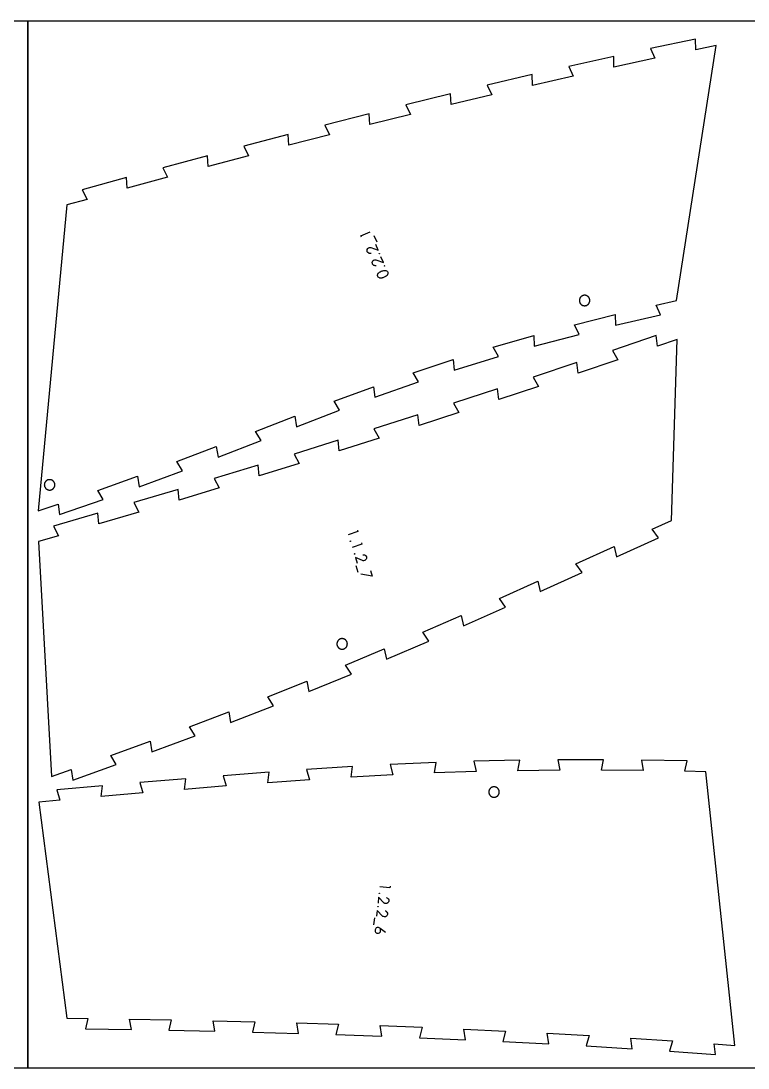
# Model space of a CAD drawing. Header units: millimetres. Extents: x 0 to 7990, y -3000 to -2000.
# Drawn here: x 5593 to 6288, y -3000 to -2000 of the extents above; entities that cross this region are included whole.
import ezdxf

# ---------------------------------------------------------------- set-up
doc = ezdxf.new("R2010")
doc.units = ezdxf.units.MM
doc.header["$MEASUREMENT"] = 0
for name, color, linetype, true_color in [('Default', 18, 'Continuous', 0x000000), ('nest$l_engrave_text', 5, 'Continuous', 0x0000ff), ('nest$l_inner_cut', 3, 'Continuous', 0x00ff00), ('nest$l_outer_cut', 1, 'Continuous', 0xff0000)]:
    doc.layers.add(name, color=color, linetype=linetype, true_color=true_color)

msp = doc.modelspace()

# ---------------------------------------------------------------- linework, layer by layer
at = {"layer": 'Default'}
for points in [[(4900, -3000), (4900, -2000), (5600, -2000), (5600, -3000)], [(5600, -3000), (5600, -2000), (6300, -2000), (6300, -3000)]]:
    msp.add_lwpolyline(points, close=True, dxfattribs=at)
at = {"layer": 'nest$l_engrave_text'}
for points in [[(5918.5, -2206.4), (5917.9, -2205.1), (5926.9, -2201.3)], [(5933.4, -2211.3), (5930.7, -2205.1)], [(5927.7, -2222), (5927.2, -2222.1), (5926.5, -2222.1), (5925.9, -2222), (5925.4, -2221.8), (5924.6, -2221.2), (5924.1, -2220.4), (5923.9, -2219.9), (5923.8, -2219.4), (5923.8, -2218.8), (5924, -2218.2), (5924.6, -2217.3), (5925, -2216.9), (5925.4, -2216.6), (5925.8, -2216.5), (5926.4, -2216.4), (5926.7, -2216.4), (5926.8, -2216.3), (5927.3, -2216.4), (5934.4, -2218.9), (5932.1, -2213.5)], [(5932.7, -2233.8), (5932.2, -2233.8), (5931.5, -2233.9), (5930.9, -2233.7), (5930.4, -2233.6), (5929.6, -2233), (5929, -2232.2), (5928.9, -2231.7), (5928.8, -2231.1), (5928.8, -2230.5), (5928.9, -2230), (5929.5, -2229), (5930, -2228.6), (5930.4, -2228.4), (5931.3, -2228.1), (5931.7, -2228.1), (5931.8, -2228.1), (5932.3, -2228.2), (5939.4, -2230.6), (5937.1, -2225.3)], [(5914.6, -2486.3), (5915, -2487.7), (5905.7, -2490.7)], [(5918.5, -2498.5), (5919, -2499.8), (5909.7, -2502.9)], [(5919.7, -2509.8), (5920.2, -2509.8), (5920.9, -2509.8), (5921.4, -2510), (5921.9, -2510.2), (5922.6, -2510.8), (5923.2, -2511.7), (5923.3, -2512.2), (5923.3, -2512.8), (5923.2, -2513.4), (5923.1, -2513.9), (5922.4, -2514.8), (5921.9, -2515.2), (5921.5, -2515.4), (5920.5, -2515.5), (5920.2, -2515.5), (5920.1, -2515.5), (5919.6, -2515.4), (5912.7, -2512.3), (5914.5, -2517.9)], [(5913.1, -2519.9), (5915.2, -2526.4)], [(5927.1, -2524.8), (5928.8, -2530.1), (5917.9, -2528.2)], [(5945.9, -2826.4), (5945.7, -2827.8), (5936, -2826.8)], [(5942.3, -2837.2), (5942.8, -2837.3), (5943.4, -2837.7), (5943.8, -2838), (5944.2, -2838.5), (5944.6, -2839.3), (5944.7, -2840.3), (5944.6, -2840.8), (5944.4, -2841.4), (5944.1, -2841.9), (5943.7, -2842.3), (5942.7, -2842.8), (5942.2, -2843), (5941.7, -2843), (5940.7, -2842.7), (5940.5, -2842.6), (5940.3, -2842.5), (5940, -2842.3), (5934.9, -2836.7), (5934.3, -2842.4)], [(5941, -2849.9), (5941.4, -2850), (5942.1, -2850.3), (5942.5, -2850.7), (5942.8, -2851.2), (5943.3, -2852), (5943.4, -2853), (5943.3, -2853.5), (5943.1, -2854.1), (5942.8, -2854.6), (5942.4, -2855), (5941.4, -2855.5), (5940.8, -2855.7), (5940.4, -2855.7), (5939.4, -2855.4), (5939.1, -2855.3), (5939, -2855.2), (5938.6, -2855), (5933.6, -2849.4), (5933, -2855.1)], [(5930.8, -2856.4), (5930.1, -2863.2)], [(5941.4, -2870.7), (5936.3, -2866.7), (5935.9, -2866.3), (5935.3, -2866), (5934.9, -2865.9), (5934.1, -2865.8), (5933.4, -2865.9), (5932.7, -2866.2), (5932.2, -2866.7), (5931.8, -2867.3), (5931.5, -2868.1), (5931.5, -2868.8), (5931.6, -2869.6), (5932, -2870.3), (5932.6, -2870.9), (5933.3, -2871.2), (5934, -2871.3), (5934.8, -2871.3), (5935.6, -2871), (5936.2, -2870.5), (5936.6, -2869.8), (5936.8, -2869.1), (5936.8, -2868.2), (5936.8, -2867.8), (5936.6, -2867.3), (5936.3, -2866.8), (5935.9, -2866.4)]]:
    msp.add_lwpolyline(points, dxfattribs=at)
for points in [[(5935.3, -2222.3), (5935.3, -2222.1), (5935.4, -2222), (5935.6, -2222), (5935.7, -2222.1), (5935.8, -2222.3), (5935.6, -2222.4), (5935.4, -2222.4)], [(5943.7, -2241.5), (5943.5, -2242.2), (5943, -2243), (5942.2, -2243.7), (5942.1, -2243.7), (5941.9, -2243.8), (5941.7, -2244), (5941.3, -2244.2), (5940.2, -2244.8), (5939, -2245.2), (5938.5, -2245.3), (5938.2, -2245.4), (5937.9, -2245.5), (5937.8, -2245.5), (5936.6, -2245.6), (5936.1, -2245.5), (5935.7, -2245.4), (5935, -2245), (5934.5, -2244.6), (5934.1, -2244), (5933.9, -2243.2), (5933.8, -2242.4), (5934.1, -2241.8), (5934.5, -2241), (5935, -2240.6), (5935.7, -2240), (5936.3, -2239.6), (5937.3, -2239.1), (5938.2, -2238.7), (5939, -2238.5), (5939.8, -2238.3), (5940.4, -2238.2), (5941.1, -2238.2), (5941.8, -2238.4), (5942.4, -2238.6), (5942.9, -2238.9), (5943.3, -2239.4), (5943.6, -2239.9), (5943.8, -2240.6)], [(5940.3, -2234), (5940.3, -2233.8), (5940.4, -2233.7), (5940.6, -2233.7), (5940.7, -2233.8), (5940.7, -2234), (5940.6, -2234.1), (5940.4, -2234.2)], [(5908.2, -2496.7), (5908.2, -2496.9), (5908, -2497), (5907.8, -2497), (5907.7, -2496.9), (5907.7, -2496.7), (5907.9, -2496.6), (5908.1, -2496.6)], [(5912.1, -2508.9), (5912.1, -2509.1), (5912, -2509.2), (5911.8, -2509.2), (5911.7, -2509), (5911.7, -2508.8), (5911.8, -2508.7), (5912, -2508.7)], [(5935.8, -2833.2), (5935.7, -2833.4), (5935.5, -2833.4), (5935.3, -2833.4), (5935.3, -2833.2), (5935.4, -2833), (5935.6, -2833), (5935.7, -2833.1)], [(5934.4, -2845.9), (5934.3, -2846.1), (5934.2, -2846.1), (5934, -2846.1), (5934, -2845.9), (5934, -2845.7), (5934.2, -2845.7), (5934.4, -2845.8)]]:
    msp.add_lwpolyline(points, close=True, dxfattribs=at)
at = {"layer": 'nest$l_inner_cut'}
for points in [[(6129.5, -2262.4), (6129.4, -2262.5), (6129.2, -2262.5), (6129.1, -2262.6), (6128.9, -2262.7), (6128.8, -2262.8), (6128.6, -2262.9), (6128.5, -2263), (6128.3, -2263.1), (6128.2, -2263.2), (6128.1, -2263.3), (6128, -2263.4), (6127.8, -2263.6), (6127.7, -2263.7), (6127.6, -2263.8), (6127.5, -2264), (6127.4, -2264.1), (6127.3, -2264.2), (6127.2, -2264.4), (6127.1, -2264.5), (6127, -2264.7), (6127, -2264.9), (6126.9, -2265), (6126.8, -2265.2), (6126.8, -2265.3), (6126.7, -2265.5), (6126.7, -2265.7), (6126.6, -2265.8), (6126.6, -2266), (6126.5, -2266.2), (6126.5, -2266.3), (6126.5, -2266.5), (6126.5, -2266.7), (6126.5, -2266.9), (6126.5, -2267), (6126.5, -2267.2), (6126.5, -2267.4), (6126.5, -2267.6), (6126.5, -2267.7), (6126.6, -2267.9), (6126.6, -2268.1), (6126.6, -2268.2), (6126.7, -2268.4), (6126.7, -2268.6), (6126.8, -2268.7), (6126.9, -2268.9), (6126.9, -2269.1), (6127, -2269.2), (6127.1, -2269.4), (6127.2, -2269.5), (6127.3, -2269.7), (6127.4, -2269.8), (6127.5, -2270), (6127.6, -2270.1), (6127.7, -2270.2), (6127.8, -2270.4), (6127.9, -2270.5), (6128, -2270.6), (6128.2, -2270.7), (6128.3, -2270.8), (6128.4, -2270.9), (6128.6, -2271), (6128.7, -2271.1), (6128.9, -2271.2), (6129, -2271.3), (6129.2, -2271.4), (6129.3, -2271.5), (6129.5, -2271.6), (6129.6, -2271.6), (6129.8, -2271.7), (6130, -2271.7), (6130.1, -2271.8), (6130.3, -2271.8), (6130.5, -2271.9), (6130.6, -2271.9), (6130.8, -2271.9), (6131, -2272), (6131.1, -2272), (6131.3, -2272), (6131.5, -2272), (6131.7, -2272), (6131.8, -2272), (6132, -2272), (6132.2, -2271.9), (6132.4, -2271.9), (6132.5, -2271.9), (6132.7, -2271.8), (6132.9, -2271.8), (6133, -2271.7), (6133.2, -2271.7), (6133.4, -2271.6), (6133.5, -2271.6), (6133.7, -2271.5), (6133.8, -2271.4), (6134, -2271.3), (6134.1, -2271.2), (6134.3, -2271.1), (6134.4, -2271), (6134.6, -2270.9), (6134.7, -2270.8), (6134.8, -2270.7), (6134.9, -2270.6), (6135.1, -2270.5), (6135.2, -2270.3), (6135.3, -2270.2), (6135.4, -2270.1), (6135.5, -2269.9), (6135.6, -2269.8), (6135.7, -2269.6), (6135.8, -2269.5), (6135.9, -2269.3), (6136, -2269.2), (6136, -2269), (6136.1, -2268.9), (6136.2, -2268.7), (6136.2, -2268.6), (6136.3, -2268.4), (6136.3, -2268.2), (6136.4, -2268.1), (6136.4, -2267.9), (6136.4, -2267.7), (6136.5, -2267.5), (6136.5, -2267.4), (6136.5, -2267.2), (6136.5, -2267), (6136.5, -2266.8), (6136.5, -2266.7), (6136.5, -2266.5), (6136.4, -2266.3), (6136.4, -2266.2), (6136.4, -2266), (6136.3, -2265.8), (6136.3, -2265.6), (6136.3, -2265.5), (6136.2, -2265.3), (6136.1, -2265.2), (6136.1, -2265), (6136, -2264.8), (6135.9, -2264.7), (6135.8, -2264.5), (6135.7, -2264.4), (6135.7, -2264.2), (6135.6, -2264.1), (6135.5, -2263.9), (6135.3, -2263.8), (6135.2, -2263.7), (6135.1, -2263.6), (6135, -2263.4), (6134.9, -2263.3), (6134.7, -2263.2), (6134.6, -2263.1), (6134.5, -2263), (6134.3, -2262.9), (6134.2, -2262.8), (6134, -2262.7), (6133.9, -2262.6), (6133.7, -2262.5), (6133.6, -2262.4), (6133.4, -2262.4), (6133.3, -2262.3), (6133.1, -2262.3), (6132.9, -2262.2), (6132.8, -2262.2), (6132.6, -2262.1), (6132.4, -2262.1), (6132.2, -2262), (6132.1, -2262), (6131.9, -2262), (6131.7, -2262), (6131.6, -2262), (6131.4, -2262), (6131.2, -2262), (6131, -2262), (6130.9, -2262), (6130.7, -2262), (6130.5, -2262.1), (6130.4, -2262.1), (6130.2, -2262.2), (6130, -2262.2), (6129.9, -2262.3), (6129.7, -2262.3)], [(5618.9, -2438.4), (5618.7, -2438.5), (5618.6, -2438.6), (5618.4, -2438.7), (5618.3, -2438.8), (5618.1, -2438.9), (5618, -2439), (5617.8, -2439.1), (5617.7, -2439.2), (5617.6, -2439.3), (5617.4, -2439.4), (5617.3, -2439.5), (5617.2, -2439.6), (5617.1, -2439.8), (5617, -2439.9), (5616.9, -2440), (5616.8, -2440.2), (5616.7, -2440.3), (5616.6, -2440.5), (5616.5, -2440.6), (5616.4, -2440.8), (5616.3, -2440.9), (5616.3, -2441.1), (5616.2, -2441.2), (5616.1, -2441.4), (5616.1, -2441.6), (5616, -2441.7), (5616, -2441.9), (5615.9, -2442.1), (5615.9, -2442.2), (5615.9, -2442.4), (5615.9, -2442.6), (5615.9, -2442.8), (5615.8, -2442.9), (5615.8, -2443.1), (5615.9, -2443.3), (5615.9, -2443.5), (5615.9, -2443.6), (5615.9, -2443.8), (5615.9, -2444), (5616, -2444.1), (5616, -2444.3), (5616.1, -2444.5), (5616.1, -2444.6), (5616.2, -2444.8), (5616.2, -2445), (5616.3, -2445.1), (5616.4, -2445.3), (5616.5, -2445.4), (5616.5, -2445.6), (5616.6, -2445.7), (5616.7, -2445.9), (5616.8, -2446), (5616.9, -2446.2), (5617, -2446.3), (5617.2, -2446.4), (5617.3, -2446.5), (5617.4, -2446.7), (5617.5, -2446.8), (5617.7, -2446.9), (5617.8, -2447), (5617.9, -2447.1), (5618.1, -2447.2), (5618.2, -2447.3), (5618.4, -2447.4), (5618.5, -2447.5), (5618.7, -2447.6), (5618.8, -2447.6), (5619, -2447.7), (5619.2, -2447.8), (5619.3, -2447.8), (5619.5, -2447.9), (5619.7, -2447.9), (5619.8, -2447.9), (5620, -2448), (5620.2, -2448), (5620.3, -2448), (5620.5, -2448), (5620.7, -2448), (5620.9, -2448.1), (5621, -2448), (5621.2, -2448), (5621.4, -2448), (5621.6, -2448), (5621.7, -2448), (5621.9, -2447.9), (5622.1, -2447.9), (5622.2, -2447.9), (5622.4, -2447.8), (5622.6, -2447.7), (5622.7, -2447.7), (5622.9, -2447.6), (5623, -2447.5), (5623.2, -2447.5), (5623.3, -2447.4), (5623.5, -2447.3), (5623.6, -2447.2), (5623.8, -2447.1), (5623.9, -2447), (5624.1, -2446.9), (5624.2, -2446.8), (5624.3, -2446.7), (5624.4, -2446.5), (5624.6, -2446.4), (5624.7, -2446.3), (5624.8, -2446.1), (5624.9, -2446), (5625, -2445.9), (5625.1, -2445.7), (5625.2, -2445.6), (5625.3, -2445.4), (5625.3, -2445.3), (5625.4, -2445.1), (5625.5, -2444.9), (5625.5, -2444.8), (5625.6, -2444.6), (5625.6, -2444.5), (5625.7, -2444.3), (5625.7, -2444.1), (5625.8, -2443.9), (5625.8, -2443.8), (5625.8, -2443.6), (5625.8, -2443.4), (5625.8, -2443.3), (5625.8, -2443.1), (5625.8, -2442.9), (5625.8, -2442.7), (5625.8, -2442.6), (5625.8, -2442.4), (5625.8, -2442.2), (5625.7, -2442), (5625.7, -2441.9), (5625.7, -2441.7), (5625.6, -2441.5), (5625.6, -2441.4), (5625.5, -2441.2), (5625.4, -2441.1), (5625.4, -2440.9), (5625.3, -2440.7), (5625.2, -2440.6), (5625.1, -2440.4), (5625, -2440.3), (5624.9, -2440.2), (5624.8, -2440), (5624.7, -2439.9), (5624.6, -2439.7), (5624.5, -2439.6), (5624.4, -2439.5), (5624.2, -2439.4), (5624.1, -2439.3), (5624, -2439.1), (5623.8, -2439), (5623.7, -2438.9), (5623.5, -2438.8), (5623.4, -2438.8), (5623.2, -2438.7), (5623.1, -2438.6), (5622.9, -2438.5), (5622.8, -2438.4), (5622.6, -2438.4), (5622.5, -2438.3), (5622.3, -2438.3), (5622.1, -2438.2), (5622, -2438.2), (5621.8, -2438.1), (5621.6, -2438.1), (5621.4, -2438.1), (5621.3, -2438.1), (5621.1, -2438.1), (5620.9, -2438.1), (5620.7, -2438.1), (5620.6, -2438.1), (5620.4, -2438.1), (5620.2, -2438.1), (5620.1, -2438.1), (5619.9, -2438.1), (5619.7, -2438.2), (5619.5, -2438.2), (5619.4, -2438.3), (5619.2, -2438.3), (5619.1, -2438.4)], [(5901.6, -2599.7), (5901.8, -2599.6), (5901.9, -2599.6), (5902.1, -2599.5), (5902.3, -2599.4), (5902.4, -2599.3), (5902.6, -2599.2), (5902.7, -2599.2), (5902.9, -2599.1), (5903, -2599), (5903.1, -2598.9), (5903.3, -2598.8), (5903.4, -2598.6), (5903.5, -2598.5), (5903.7, -2598.4), (5903.8, -2598.3), (5903.9, -2598.1), (5904, -2598), (5904.1, -2597.9), (5904.2, -2597.7), (5904.3, -2597.6), (5904.4, -2597.4), (5904.5, -2597.3), (5904.5, -2597.1), (5904.6, -2597), (5904.7, -2596.8), (5904.8, -2596.6), (5904.8, -2596.5), (5904.9, -2596.3), (5904.9, -2596.2), (5904.9, -2596), (5905, -2595.8), (5905, -2595.6), (5905, -2595.5), (5905, -2595.3), (5905.1, -2595.1), (5905.1, -2595), (5905.1, -2594.8), (5905.1, -2594.6), (5905, -2594.4), (5905, -2594.3), (5905, -2594.1), (5905, -2593.9), (5904.9, -2593.7), (5904.9, -2593.6), (5904.8, -2593.4), (5904.8, -2593.2), (5904.7, -2593.1), (5904.7, -2592.9), (5904.6, -2592.8), (5904.5, -2592.6), (5904.4, -2592.5), (5904.3, -2592.3), (5904.2, -2592.2), (5904.1, -2592), (5904, -2591.9), (5903.9, -2591.7), (5903.8, -2591.6), (5903.7, -2591.5), (5903.6, -2591.4), (5903.5, -2591.2), (5903.3, -2591.1), (5903.2, -2591), (5903.1, -2590.9), (5902.9, -2590.8), (5902.8, -2590.7), (5902.6, -2590.6), (5902.5, -2590.5), (5902.3, -2590.5), (5902.2, -2590.4), (5902, -2590.3), (5901.8, -2590.2), (5901.7, -2590.2), (5901.5, -2590.1), (5901.3, -2590.1), (5901.2, -2590), (5901, -2590), (5900.8, -2590), (5900.7, -2590), (5900.5, -2589.9), (5900.3, -2589.9), (5900.1, -2589.9), (5900, -2589.9), (5899.8, -2589.9), (5899.6, -2589.9), (5899.4, -2590), (5899.3, -2590), (5899.1, -2590), (5898.9, -2590), (5898.8, -2590.1), (5898.6, -2590.1), (5898.4, -2590.2), (5898.3, -2590.2), (5898.1, -2590.3), (5898, -2590.4), (5897.8, -2590.5), (5897.6, -2590.5), (5897.5, -2590.6), (5897.3, -2590.7), (5897.2, -2590.8), (5897.1, -2590.9), (5896.9, -2591), (5896.8, -2591.1), (5896.7, -2591.3), (5896.5, -2591.4), (5896.4, -2591.5), (5896.3, -2591.6), (5896.2, -2591.8), (5896.1, -2591.9), (5896, -2592), (5895.9, -2592.2), (5895.8, -2592.3), (5895.7, -2592.5), (5895.6, -2592.6), (5895.5, -2592.8), (5895.5, -2592.9), (5895.4, -2593.1), (5895.3, -2593.3), (5895.3, -2593.4), (5895.2, -2593.6), (5895.2, -2593.8), (5895.2, -2593.9), (5895.1, -2594.1), (5895.1, -2594.3), (5895.1, -2594.4), (5895.1, -2594.6), (5895.1, -2594.8), (5895.1, -2595), (5895.1, -2595.1), (5895.1, -2595.3), (5895.1, -2595.5), (5895.1, -2595.7), (5895.1, -2595.8), (5895.2, -2596), (5895.2, -2596.2), (5895.3, -2596.3), (5895.3, -2596.5), (5895.4, -2596.7), (5895.4, -2596.8), (5895.5, -2597), (5895.6, -2597.1), (5895.7, -2597.3), (5895.8, -2597.4), (5895.8, -2597.6), (5895.9, -2597.7), (5896, -2597.9), (5896.1, -2598), (5896.3, -2598.2), (5896.4, -2598.3), (5896.5, -2598.4), (5896.6, -2598.5), (5896.7, -2598.7), (5896.9, -2598.8), (5897, -2598.9), (5897.1, -2599), (5897.3, -2599.1), (5897.4, -2599.2), (5897.6, -2599.3), (5897.7, -2599.3), (5897.9, -2599.4), (5898, -2599.5), (5898.2, -2599.6), (5898.4, -2599.6), (5898.5, -2599.7), (5898.7, -2599.7), (5898.9, -2599.8), (5899, -2599.8), (5899.2, -2599.8), (5899.4, -2599.9), (5899.6, -2599.9), (5899.7, -2599.9), (5899.9, -2599.9), (5900.1, -2599.9), (5900.2, -2599.9), (5900.4, -2599.9), (5900.6, -2599.9), (5900.8, -2599.9), (5900.9, -2599.8), (5901.1, -2599.8), (5901.3, -2599.8), (5901.4, -2599.7)], [(6044.5, -2741.4), (6044.7, -2741.4), (6044.9, -2741.4), (6045.1, -2741.4), (6045.2, -2741.4), (6045.4, -2741.4), (6045.6, -2741.4), (6045.8, -2741.4), (6045.9, -2741.3), (6046.1, -2741.3), (6046.3, -2741.3), (6046.4, -2741.2), (6046.6, -2741.2), (6046.8, -2741.1), (6046.9, -2741.1), (6047.1, -2741), (6047.2, -2740.9), (6047.4, -2740.8), (6047.5, -2740.8), (6047.7, -2740.7), (6047.8, -2740.6), (6048, -2740.5), (6048.1, -2740.4), (6048.3, -2740.3), (6048.4, -2740.2), (6048.5, -2740), (6048.6, -2739.9), (6048.8, -2739.8), (6048.9, -2739.7), (6049, -2739.5), (6049.1, -2739.4), (6049.2, -2739.2), (6049.3, -2739.1), (6049.4, -2738.9), (6049.5, -2738.8), (6049.5, -2738.6), (6049.6, -2738.5), (6049.7, -2738.3), (6049.7, -2738.2), (6049.8, -2738), (6049.9, -2737.8), (6049.9, -2737.7), (6049.9, -2737.5), (6050, -2737.3), (6050, -2737.2), (6050, -2737), (6050, -2736.8), (6050.1, -2736.6), (6050.1, -2736.5), (6050.1, -2736.3), (6050.1, -2736.1), (6050, -2735.9), (6050, -2735.8), (6050, -2735.6), (6050, -2735.4), (6049.9, -2735.3), (6049.9, -2735.1), (6049.8, -2734.9), (6049.8, -2734.8), (6049.7, -2734.6), (6049.7, -2734.4), (6049.6, -2734.3), (6049.5, -2734.1), (6049.4, -2734), (6049.3, -2733.8), (6049.2, -2733.7), (6049.1, -2733.5), (6049, -2733.4), (6048.9, -2733.3), (6048.8, -2733.1), (6048.7, -2733), (6048.6, -2732.9), (6048.5, -2732.8), (6048.3, -2732.6), (6048.2, -2732.5), (6048.1, -2732.4), (6047.9, -2732.3), (6047.8, -2732.2), (6047.6, -2732.1), (6047.5, -2732), (6047.3, -2732), (6047.2, -2731.9), (6047, -2731.8), (6046.8, -2731.7), (6046.7, -2731.7), (6046.5, -2731.6), (6046.4, -2731.6), (6046.2, -2731.5), (6046, -2731.5), (6045.8, -2731.5), (6045.7, -2731.5), (6045.5, -2731.4), (6045.3, -2731.4), (6045.2, -2731.4), (6045, -2731.4), (6044.8, -2731.4), (6044.6, -2731.4), (6044.5, -2731.5), (6044.3, -2731.5), (6044.1, -2731.5), (6043.9, -2731.5), (6043.8, -2731.6), (6043.6, -2731.6), (6043.4, -2731.7), (6043.3, -2731.7), (6043.1, -2731.8), (6043, -2731.9), (6042.8, -2732), (6042.7, -2732), (6042.5, -2732.1), (6042.4, -2732.2), (6042.2, -2732.3), (6042.1, -2732.4), (6041.9, -2732.5), (6041.8, -2732.6), (6041.7, -2732.7), (6041.5, -2732.9), (6041.4, -2733), (6041.3, -2733.1), (6041.2, -2733.3), (6041.1, -2733.4), (6041, -2733.5), (6040.9, -2733.7), (6040.8, -2733.8), (6040.7, -2734), (6040.6, -2734.1), (6040.5, -2734.3), (6040.5, -2734.4), (6040.4, -2734.6), (6040.3, -2734.8), (6040.3, -2734.9), (6040.2, -2735.1), (6040.2, -2735.3), (6040.2, -2735.4), (6040.1, -2735.6), (6040.1, -2735.8), (6040.1, -2735.9), (6040.1, -2736.1), (6040.1, -2736.3), (6040.1, -2736.5), (6040.1, -2736.6), (6040.1, -2736.8), (6040.1, -2737), (6040.1, -2737.2), (6040.1, -2737.3), (6040.2, -2737.5), (6040.2, -2737.7), (6040.3, -2737.8), (6040.3, -2738), (6040.4, -2738.2), (6040.4, -2738.3), (6040.5, -2738.5), (6040.6, -2738.6), (6040.7, -2738.8), (6040.7, -2738.9), (6040.8, -2739.1), (6040.9, -2739.2), (6041, -2739.4), (6041.1, -2739.5), (6041.2, -2739.6), (6041.4, -2739.8), (6041.5, -2739.9), (6041.6, -2740), (6041.7, -2740.1), (6041.9, -2740.3), (6042, -2740.4), (6042.1, -2740.5), (6042.3, -2740.6), (6042.4, -2740.7), (6042.6, -2740.8), (6042.7, -2740.8), (6042.9, -2740.9), (6043, -2741), (6043.2, -2741.1), (6043.4, -2741.1), (6043.5, -2741.2), (6043.7, -2741.2), (6043.9, -2741.3), (6044, -2741.3), (6044.2, -2741.3), (6044.4, -2741.4)]]:
    msp.add_lwpolyline(points, close=True, dxfattribs=at)
at = {"layer": 'nest$l_outer_cut'}
for points in [[(6257.1, -2023.5), (6237.6, -2027.5), (6237.5, -2017.3), (6194.5, -2026.3), (6198.5, -2035.6), (6159.5, -2044), (6159.3, -2033.9), (6116.5, -2043.4), (6120.6, -2052.7), (6081.7, -2061.5), (6081.4, -2051.3), (6038.6, -2061.3), (6042.8, -2070.6), (6004, -2079.8), (6003.6, -2069.6), (5961, -2080), (5965.3, -2089.3), (5926.5, -2098.9), (5926, -2088.7), (5883.5, -2099.5), (5887.9, -2108.7), (5849.2, -2118.6), (5848.6, -2108.5), (5806.2, -2119.5), (5810.6, -2128.7), (5772.1, -2138.9), (5771.4, -2128.8), (5729, -2140.2), (5733.5, -2149.3), (5695, -2159.8), (5694.3, -2149.6), (5652, -2161.2), (5656.6, -2170.4), (5637.4, -2175.7), (5610, -2467.8), (5629, -2461.4), (5630.4, -2471.5), (5672.1, -2457.1), (5667, -2448.3), (5704.8, -2434.8), (5706.3, -2444.8), (5747.8, -2429.5), (5742.4, -2420.8), (5779.9, -2406.5), (5781.7, -2416.6), (5822.8, -2400.6), (5817.3, -2392), (5854.8, -2377.5), (5856.5, -2387.6), (5897.7, -2371.8), (5892.3, -2363.2), (5929.9, -2349.3), (5931.4, -2359.4), (5973, -2344.8), (5967.8, -2336), (6005.9, -2323.4), (6007, -2333.6), (6049.2, -2320.6), (6044.3, -2311.6), (6082.9, -2300.5), (6083.5, -2310.7), (6126.2, -2299.3), (6121.7, -2290.1), (6160.6, -2280.4), (6160.9, -2290.6), (6203.9, -2280.6), (6199.7, -2271.3), (6219.3, -2267)], [(5622.6, -2721.6), (5641.5, -2714.9), (5642.9, -2725), (5684.4, -2710.2), (5679.2, -2701.4), (5716.9, -2687.9), (5718.4, -2698), (5759.8, -2682.8), (5754.4, -2674.1), (5791.9, -2659.9), (5793.6, -2670), (5834.7, -2654), (5829.2, -2645.4), (5866.3, -2630.5), (5868.3, -2640.5), (5909, -2623.7), (5903.3, -2615.2), (5940.2, -2599.7), (5942.3, -2609.6), (5982.8, -2592.2), (5977, -2583.8), (6013.6, -2567.7), (6015.9, -2577.7), (6056.1, -2559.8), (6050.2, -2551.5), (6086.7, -2535), (6089, -2545), (6129.1, -2526.8), (6123.2, -2518.5), (6159.6, -2501.9), (6161.9, -2511.9), (6202, -2493.6), (6196.1, -2485.4), (6214.3, -2477.1), (6220, -2304.1), (6201.1, -2310.6), (6199.8, -2300.5), (6158.1, -2314.7), (6163.3, -2323.5), (6125.4, -2336.3), (6124.1, -2326.2), (6082.4, -2340.1), (6087.5, -2349), (6049.5, -2361.5), (6048.3, -2351.4), (6006.5, -2365.1), (6011.5, -2374), (5973.5, -2386.3), (5972.3, -2376.2), (5930.4, -2389.6), (5935.4, -2398.5), (5897.3, -2410.6), (5896.2, -2400.5), (5854.2, -2413.6), (5859.1, -2422.5), (5820.9, -2434.3), (5819.9, -2424.2), (5777.9, -2437), (5782.7, -2446), (5744.4, -2457.6), (5743.5, -2447.4), (5701.3, -2460), (5706.1, -2469), (5667.8, -2480.4), (5666.9, -2470.2), (5624.7, -2482.6), (5629.4, -2491.6), (5610.2, -2497.1)], [(6247.3, -2717.1), (6227.3, -2716.6), (6229.5, -2706.7), (6185.7, -2705.9), (6187.5, -2715.9), (6147.6, -2715.5), (6149.6, -2705.5), (6105.8, -2705.5), (6107.8, -2715.5), (6067.9, -2716), (6069.7, -2705.9), (6025.9, -2706.9), (6028.1, -2716.8), (5988.2, -2718.1), (5989.8, -2708.1), (5946, -2710), (5948.4, -2719.9), (5908.6, -2722.1), (5910, -2712), (5866.2, -2714.8), (5868.8, -2724.6), (5829.1, -2727.5), (5830.3, -2717.4), (5786.6, -2720.8), (5789.4, -2730.6), (5749.6, -2733.9), (5750.8, -2723.7), (5707.1, -2727.4), (5709.9, -2737.2), (5670.2, -2740.6), (5671.3, -2730.5), (5627.6, -2734.4), (5630.5, -2744.2), (5610.7, -2746), (5637.2, -2952.4), (5657.2, -2952.6), (5655, -2962.6), (5698.9, -2963.3), (5697.1, -2953.3), (5737, -2954), (5734.8, -2963.9), (5778.7, -2964.8), (5776.9, -2954.8), (5816.8, -2955.8), (5814.5, -2965.7), (5858.4, -2966.9), (5856.7, -2956.9), (5896.5, -2958.1), (5894.2, -2968), (5938, -2969.6), (5936.4, -2959.5), (5976.3, -2961.1), (5973.9, -2971), (6017.7, -2972.9), (6016.1, -2962.8), (6056, -2964.7), (6053.5, -2974.6), (6097.3, -2976.8), (6095.8, -2966.7), (6135.7, -2969), (6133.1, -2978.8), (6176.9, -2981.5), (6175.5, -2971.4), (6215.3, -2974.1), (6212.6, -2983.9), (6256.4, -2987), (6255.1, -2976.9), (6275, -2978.4)]]:
    msp.add_lwpolyline(points, close=True, dxfattribs=at)

doc.saveas('drawing.dxf')
